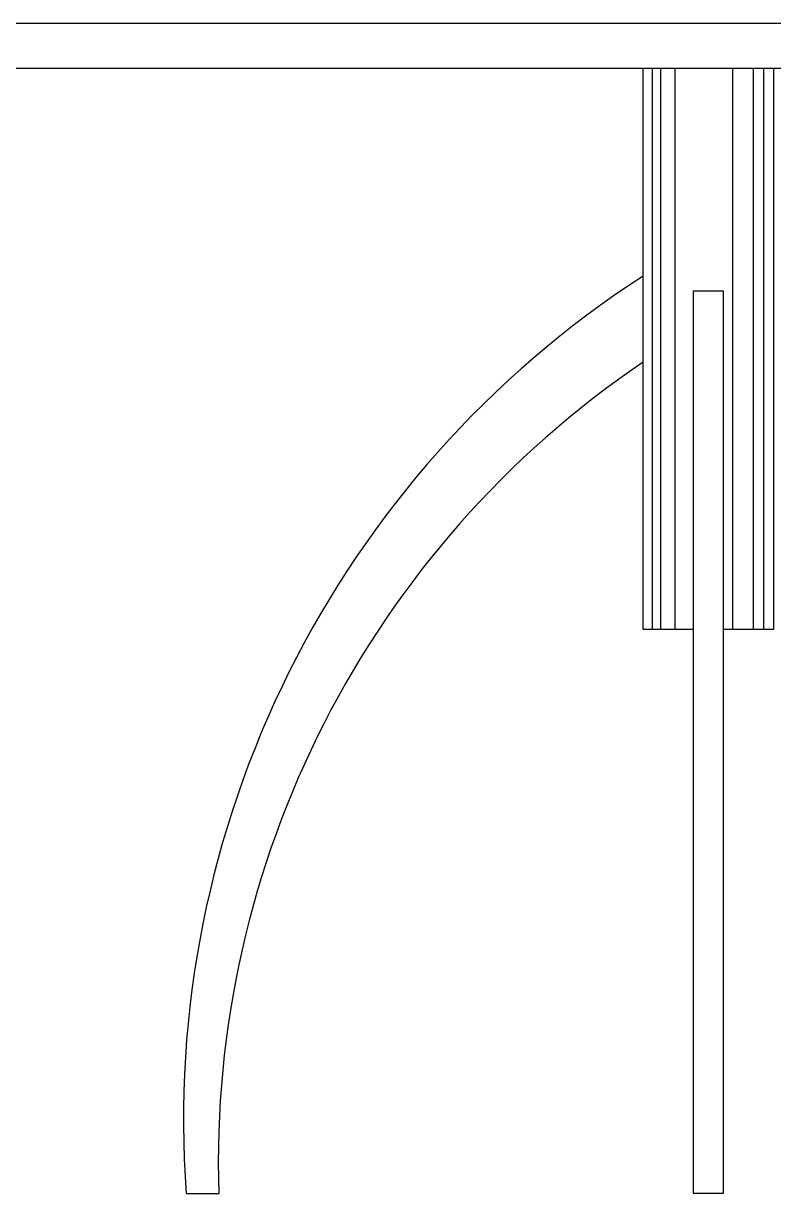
# Model space of a CAD drawing. Header units: millimetres. Extents: x -9787 to -7748, y 3371 to 4331.
# Drawn here: x -9257 to -8726, y 3371 to 4198 of the extents above; entities that cross this region are included whole.
import ezdxf

# ---------------------------------------------------------------- set-up
doc = ezdxf.new("R2010")
doc.units = ezdxf.units.MM
doc.layers.add('FLO', color=4, linetype='Continuous')
doc.layers.add('FUN', color=2, linetype='Continuous')

msp = doc.modelspace()

# ---------------------------------------------------------------- linework, layer by layer
at = {"layer": 'FLO', "color": 7}
for p, q in [((-8811.9, 4166.03), (-8811.9, 3769.42)), ((-8806.08, 4166.03), (-8806.08, 3769.42)), ((-8795.9, 4166.03), (-8795.9, 3769.42)), ((-8755.18, 4166.03), (-8755.18, 3769.42)), ((-8740.64, 4166.03), (-8740.64, 3769.42)), ((-8733.36, 4166.03), (-8733.36, 3769.42))]:
    msp.add_line(p, q, dxfattribs=at)
at = {"layer": 'FUN', "color": 7}
for p, q in [((-8818.42, 4166.03), (-8726.09, 4166.03)), ((-8818.42, 3769.42), (-8818.42, 4166.03)), ((-8726.09, 4166.03), (-8726.09, 3769.42)), ((-8782.75, 3769.42), (-8818.42, 3769.42)), ((-8726.09, 3769.42), (-8761.77, 3769.42)), ((-9141.59, 3370.72), (-9118.5, 3370.72))]:
    msp.add_line(p, q, dxfattribs=at)
for points in [[(-9347.24, 4166.03), (-8196.43, 4166.03), (-8209.79, 4197.75), (-9324.97, 4197.75)], [(-8782.75, 4008.65), (-8761.77, 4008.65), (-8761.77, 3370.72), (-8782.75, 3370.72)]]:
    msp.add_lwpolyline(points, close=True, dxfattribs=at)
for centre, radius, start, end in [((-8432.82, 3422.22), 710.64, 122.86221, 184.15612), ((-8435.25, 3392.18), 683.6, 124.09273, 181.79917)]:
    msp.add_arc(centre, radius, start, end, dxfattribs=at)

doc.saveas('drawing.dxf')
